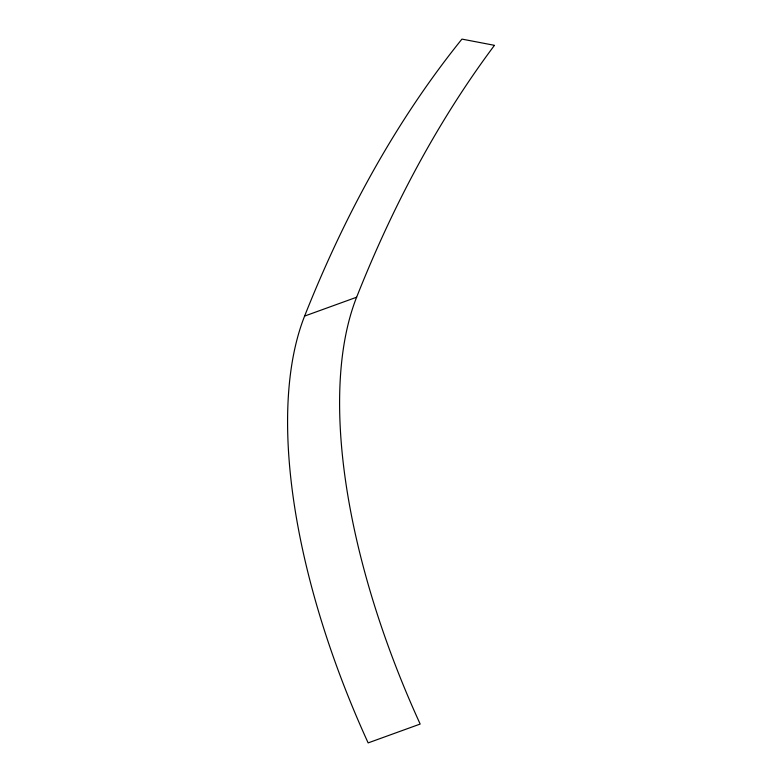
<?xml version="1.0" encoding="UTF-8"?>
<svg xmlns="http://www.w3.org/2000/svg" width="782" height="782" viewBox="0 0 782 782"><rect width="100%" height="100%" fill="white"/><g stroke="black" fill="none" stroke-linecap="round" stroke-linejoin="round"><path stroke-width="1.17" d="M304.609 316.075L356.621 297.228A3473.615 1526.943 64.3 0 1 494.468 45.327L461.937 39.1A3473.615 1526.943 64.3 0 0 304.609 316.075A467.167 205.363 64.3 0 0 368.146 742.9L420.169 724.054A467.167 205.363 64.3 0 1 356.621 297.228"/></g></svg>
